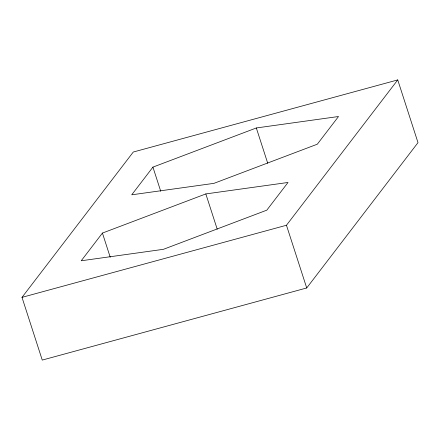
<?xml version="1.0" encoding="UTF-8"?>
<svg xmlns="http://www.w3.org/2000/svg" width="440" height="440" viewBox="0 0 440 440"><rect width="100%" height="100%" fill="white"/><g stroke="black" fill="none" stroke-linecap="round" stroke-linejoin="round"><path stroke-width="0.66" d="M22 297.363L133.282 152.031L397.743 79.921L418 142.637L306.719 287.969L42.257 360.08L22 297.363L286.462 225.253L397.743 79.921M102.427 233.073L81.224 260.772L163.416 249.315L266.811 210.166L288.019 182.468L205.827 193.924L102.427 233.073L110.237 257.246M152.933 167.118L131.725 194.81L213.917 183.359L317.312 144.205L338.52 116.512L256.328 127.969L152.933 167.118L160.738 191.29M256.328 127.969L267.724 163.246M286.462 225.253L306.719 287.969M205.827 193.924L217.223 229.202"/></g></svg>
